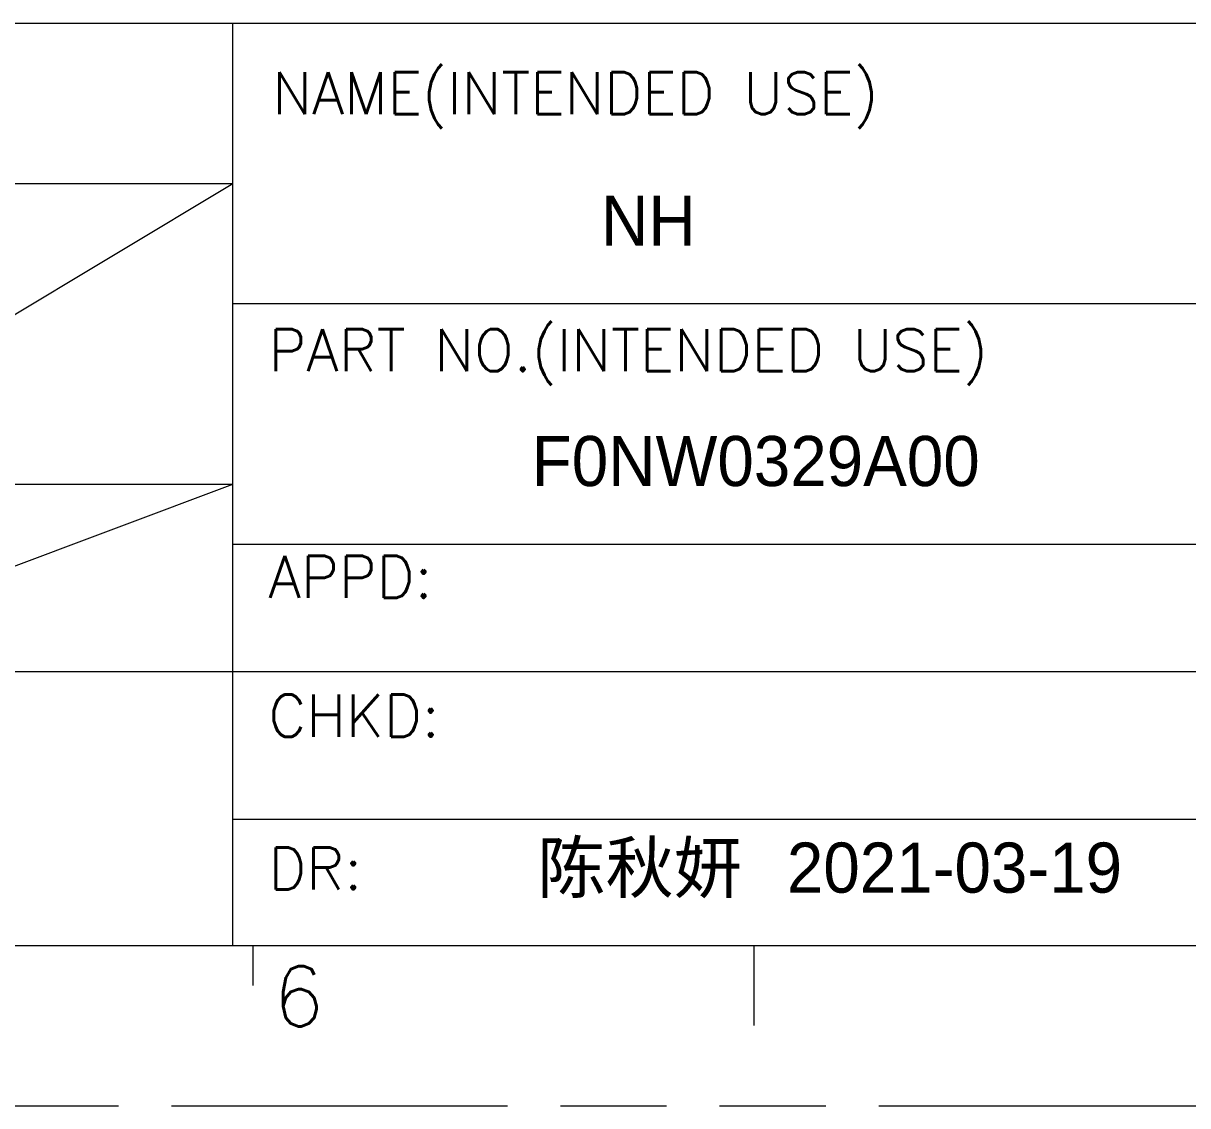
# Model space of a CAD drawing. Extents: x 726 to 3541, y -563 to 148.
# Drawn here: x 3464.94 to 3497.86, y -562.96 to -532.37 of the extents above; entities that cross this region are included whole.
import ezdxf

# ---------------------------------------------------------------- set-up
doc = ezdxf.new("R2010")
doc.units = 0
doc.linetypes.add('PHANTOM', pattern=[29.5, 9.5, -1.5, 3, -1.5, 3, -1.5, 9.5])
doc.layers.get('0').update_dxf_attribs({"lineweight": 5})
doc.layers.add('0PAPERF', color=2, linetype='PHANTOM', lineweight=5, plot=False)
doc.styles.add('SIMPLEX', font='simplex.shx')
doc.styles.get("Standard").update_dxf_attribs({"font": 'txt.shx'})

msp = doc.modelspace()

# ---------------------------------------------------------------- linework, layer by layer
for p, q in [((3429.505, -532.369), (3534.307, -532.369)), ((3470.859, -558.428), (3470.859, -532.369)), ((3429.505, -536.901), (3470.859, -536.901)), ((3456.697, -545.399), (3470.859, -536.901)), ((3456.697, -545.399), (3470.859, -545.399)), ((3456.697, -550.699), (3470.859, -545.399)), ((3534.307, -547.098), (3470.859, -547.098)), ((3498.617, -550.699), (3456.697, -550.699)), ((3470.859, -554.863), (3498.617, -554.863)), ((3315.639, -558.428), (3534.307, -558.428)), ((3471.426, -558.428), (3471.426, -559.561)), ((3485.588, -558.428), (3485.588, -560.694))]:
    msp.add_line(p, q)
msp.add_lwpolyline([(3470.859, -532.369), (3534.307, -532.369), (3534.307, -540.3), (3470.859, -540.3)], close=True)
at = {"layer": '0PAPERF'}
msp.add_line((3309.124, -562.96), (3541.446, -562.96), dxfattribs=at)

# ---------------------------------------------------------------- texts
at = {"lineweight": 0, "style": 'SIMPLEX'}
msp.add_text('NAME(INTENDED USE)', height=1.19065, dxfattribs=at).set_placement((3471.974, -534.942))
at = {"style": 'SIMPLEX'}
for s, height, p in [('PART NO.(INTENDED USE)', 1.18964, (3471.868, -542.202)), ('APPD:', 1.1896, (3471.868, -548.607)), ('CHKD:', 1.1896, (3471.868, -552.532)), ('DR:', 1.1896, (3471.868, -556.848)), ('6', 1.699, (3471.992, -560.717))]:
    msp.add_text(s, height=height, dxfattribs=at).set_placement(p)
at = {"linetype": 'Continuous', "insert": (3479.311, -544.032), "char_height": 1.41624, "width": 17.07781, "attachment_point": 1, "bg_fill": 2}
msp.add_mtext('{\\fPMingLiU|b0|i0|c136|p18;F0NW0329A00}', dxfattribs=at)
at = {"linetype": 'Continuous', "insert": (3479.467, -555.523), "char_height": 1.41624, "width": 17.07781, "attachment_point": 1}
msp.add_mtext('{\\fPMingLiU|b0|i0|c136|p18;陈秋妍} {\\fPMingLiU|b0|i0|c136|p18;2021-03-19}', dxfattribs=at)

# ---------------------------------------------------------------- next in the draw order: texts
at = {"linetype": 'Continuous', "insert": (3481.271, -537.24), "char_height": 1.41624, "width": 3.87666, "attachment_point": 1, "bg_fill": 2}
msp.add_mtext('{\\fPMingLiU|b0|i0|c136|p18;NH}', dxfattribs=at)

doc.saveas('drawing.dxf')
